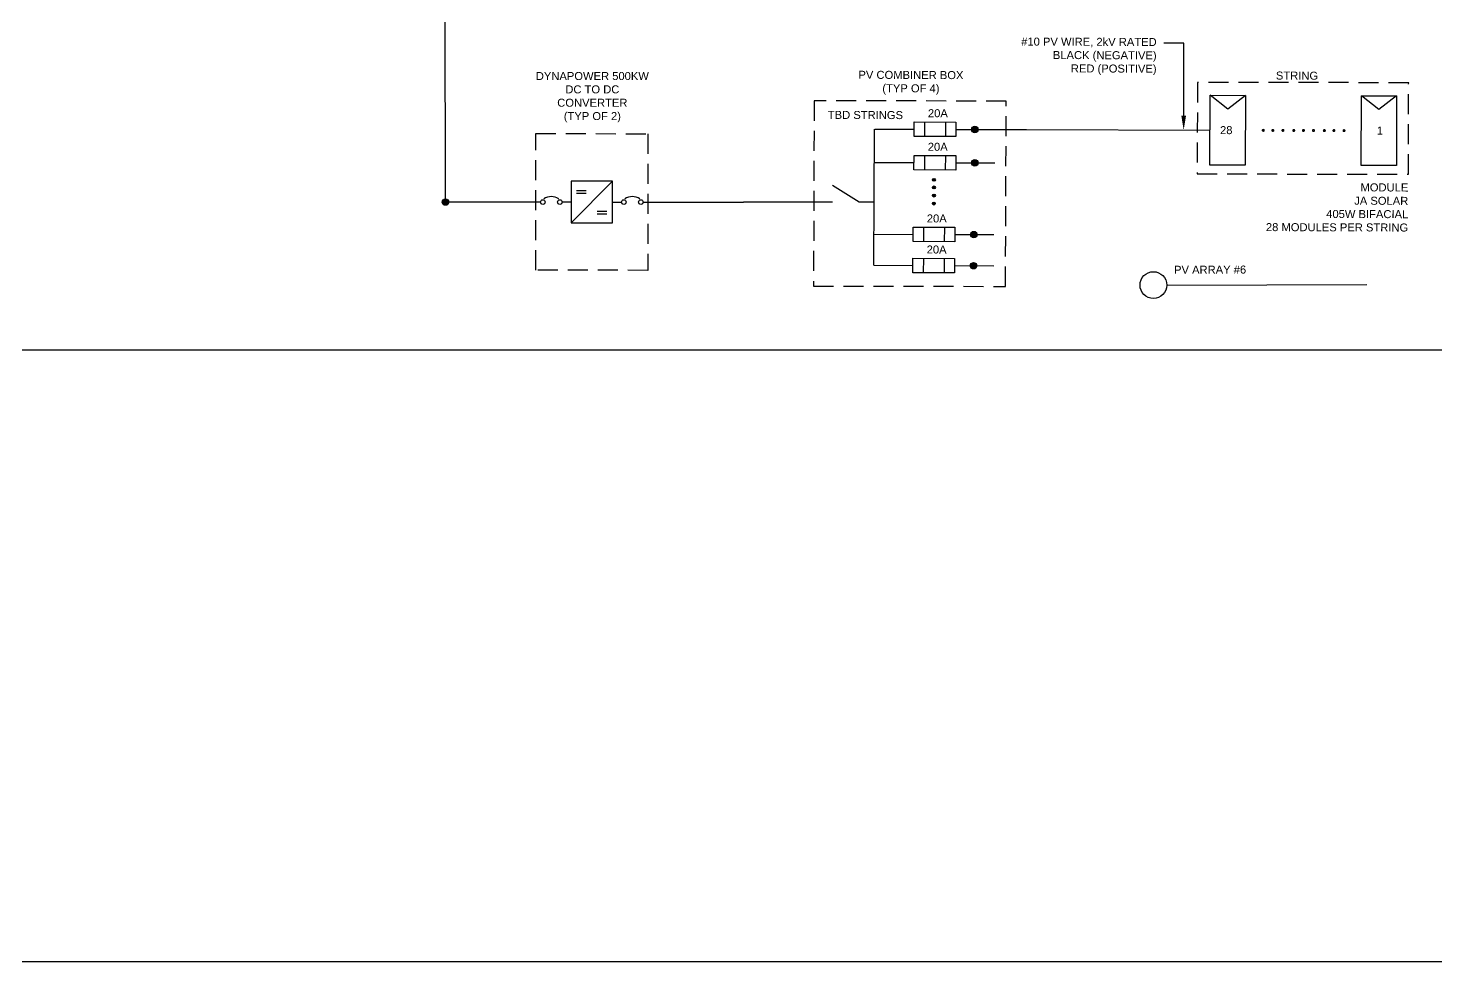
# Model space of a CAD drawing. Extents: x -18 to 267, y -48 to 249.
# Drawn here: x 121.56 to 139.15, y -8.99 to 2.67 of the extents above; entities that cross this region are included whole.
import ezdxf
from ezdxf import colors
from ezdxf.entities.mleader import LeaderData, LeaderLine
from ezdxf.enums import TextEntityAlignment as Align
from ezdxf.math import Vec2, Vec3

# ---------------------------------------------------------------- set-up
doc = ezdxf.new("R2010")
doc.units = 0
doc.header["$MEASUREMENT"] = 0
doc.linetypes.add('DASHED2', pattern=[0.375, 0.25, -0.125])
doc.layers.add('A-ANNO-NOTE', color=131, linetype='Continuous', lineweight=30)
for name, color, linetype in [('DETL-MDLN', 4, 'Continuous'), ('E-EQUIP INVERTER', 241, 'Continuous'), ('E-TEXT', 7, 'Continuous'), ('G-ANNO-TEXT', 1, 'Continuous')]:
    doc.layers.add(name, color=color, linetype=linetype)
doc.layers.add('G-NPLT', color=67, linetype='Continuous', plot=False)
doc.styles.add('NEI-A', font='arial.ttf')

msp = doc.modelspace()

# ---------------------------------------------------------------- hatches: boundary and pattern name
at = {"layer": 'DETL-MDLN', "transparency": 33554687}
h = msp.add_hatch(color=256, dxfattribs=at)
h.dxf.hatch_style = 1
h.paths.add_polyline_path([(133.346, 1.409, -1), (133.427, 1.409, -1)])
h = msp.add_hatch(color=256, dxfattribs=at)
h.dxf.hatch_style = 1
h.paths.add_polyline_path([(133.344, 0.991, -1), (133.425, 0.99, -1)])
h = msp.add_hatch(color=256, dxfattribs=at)
h.dxf.hatch_style = 1
h.paths.add_polyline_path([(132.855, 0.779, -1), (132.896, 0.779, -1)])
h = msp.add_hatch(color=256, dxfattribs=at)
h.dxf.hatch_style = 1
h.paths.add_polyline_path([(132.855, 0.685, -1), (132.895, 0.685, -1)])
h = msp.add_hatch(color=256, dxfattribs=at)
h.dxf.hatch_style = 1
h.paths.add_polyline_path([(126.773, 0.542, 1), (126.773, 0.461, 1)])
h = msp.add_hatch(color=256, dxfattribs=at)
h.dxf.hatch_style = 1
h.paths.add_polyline_path([(132.854, 0.583, -1), (132.895, 0.583, -1)])
h = msp.add_hatch(color=256, dxfattribs=at)
h.dxf.hatch_style = 1
h.paths.add_polyline_path([(132.854, 0.483, -1), (132.895, 0.483, -1)])
h = msp.add_hatch(color=256, dxfattribs=at)
h.dxf.hatch_style = 1
h.paths.add_polyline_path([(133.332, 0.095, -1), (133.413, 0.095, -1)])
h = msp.add_hatch(color=256, dxfattribs=at)
h.dxf.hatch_style = 1
h.paths.add_polyline_path([(133.33, -0.293, -1), (133.412, -0.293, -1)])

# ---------------------------------------------------------------- linework, layer by layer
at = {"layer": 'A-ANNO-NOTE'}
msp.add_line((135.784, -0.534), (138.282, -0.527), dxfattribs=at)
msp.add_circle((135.617, -0.535), 0.167, dxfattribs=at)
at = {"layer": 'DETL-MDLN', "transparency": 33554687}
for p, q in [((136.547, 1.664), (136.327, 1.835)), ((136.767, 1.833), (136.547, 1.664)), ((138.435, 1.658), (138.216, 1.829)), ((138.656, 1.827), (138.435, 1.658)), ((132.758, 1.502), (132.758, 1.322)), ((133.02, 1.501), (133.019, 1.321)), ((132.756, 1.084), (132.756, 0.903)), ((133.018, 1.083), (133.017, 0.902)), ((128.861, 0.761), (128.344, 0.242)), ((128.412, 0.647), (128.532, 0.647)), ((128.412, 0.612), (128.532, 0.612)), ((128.342, 0.502), (128.23, 0.502)), ((128.342, 0.502), (128.23, 0.502)), ((128.67, 0.388), (128.79, 0.388)), ((128.67, 0.353), (128.79, 0.353)), ((128.861, 0.502), (128.973, 0.502)), ((132.744, 0.188), (132.744, 0.008)), ((133.006, 0.188), (133.005, 0.007)), ((132.743, -0.2), (132.742, -0.381)), ((133.004, -0.201), (133.004, -0.381))]:
    msp.add_line(p, q, dxfattribs=at)
at = {"layer": 'DETL-MDLN'}
for points in [[(126.773, 0.502), (126.743, 17.96)], [(127.96, 0.502), (126.773, 0.502)], [(129.241, 0.502), (130.495, 0.502)], [(131.607, 0.501), (130.495, 0.502)]]:
    msp.add_lwpolyline(points, dxfattribs=at)
at = {"layer": 'DETL-MDLN', "transparency": 33554687}
for points in [[(136.767, 1.833), (136.765, 0.963), (136.324, 0.964), (136.327, 1.835)], [(138.656, 1.827), (138.653, 0.957), (138.213, 0.958), (138.216, 1.829)], [(133.149, 1.32), (132.628, 1.322), (132.628, 1.503), (133.15, 1.501)], [(133.147, 0.902), (132.626, 0.903), (132.627, 1.084), (133.148, 1.082)], [(128.344, 0.242), (128.861, 0.242), (128.861, 0.761), (128.344, 0.761)], [(133.135, 0.006), (132.614, 0.008), (132.615, 0.189), (133.136, 0.187)], [(133.133, -0.382), (132.612, -0.38), (132.613, -0.199), (133.134, -0.201)]]:
    msp.add_lwpolyline(points, close=True, dxfattribs=at)
for points in [[(132.129, 1.414), (132.122, -0.288)], [(132.138, 1.414), (132.628, 1.412)], [(133.149, 1.41), (134.033, 1.407)], [(134.033, 1.407), (136.326, 1.4)], [(132.136, 0.996), (132.626, 0.994)], [(133.147, 0.991), (133.635, 0.99)], [(132.134, 0.5), (131.943, 0.501), (131.607, 0.708)], [(132.124, 0.1), (132.614, 0.098)], [(133.135, 0.096), (133.623, 0.095)], [(132.123, -0.288), (132.613, -0.29)], [(133.134, -0.292), (133.622, -0.294)]]:
    msp.add_lwpolyline(points, dxfattribs=at)
at = {"layer": 'DETL-MDLN', "transparency": 33554687, "const_width": 0.0193}
for points in [[(136.98, 1.398, 1), (136.999, 1.397, 1)], [(137.1, 1.397, 1), (137.119, 1.397, 1)], [(137.226, 1.397, 1), (137.245, 1.397, 1)], [(137.361, 1.396, 1), (137.38, 1.396, 1)], [(137.482, 1.396, 1), (137.501, 1.396, 1)], [(137.607, 1.396, 1), (137.627, 1.395, 1)], [(137.743, 1.395, 1), (137.762, 1.395, 1)], [(137.863, 1.395, 1), (137.882, 1.395, 1)], [(137.989, 1.394, 1), (138.008, 1.394, 1)]]:
    msp.add_lwpolyline(points, format="xyb", close=True, dxfattribs=at)
at = {"layer": 'DETL-MDLN', "transparency": 33554687}
for points in [[(132.893, 0.779, -1), (132.857, 0.779, -1)], [(132.893, 0.685, -1), (132.857, 0.685, -1)], [(132.893, 0.583, -1), (132.856, 0.583, -1)], [(132.892, 0.483, -1), (132.856, 0.483, -1)]]:
    msp.add_lwpolyline(points, format="xyb", close=True, dxfattribs=at)
for centre, radius in [((133.386, 1.409), 0.0407), ((133.385, 0.991), 0.0407), ((126.773, 0.502), 0.0407), ((127.989, 0.502), 0.0287), ((128.202, 0.502), 0.0287), ((129.001, 0.502), 0.0287), ((129.214, 0.502), 0.0287), ((133.373, 0.095), 0.0407), ((133.371, -0.293), 0.0407)]:
    msp.add_circle(centre, radius, dxfattribs=at)
for centre in [(128.095, 0.399), (129.108, 0.399)]:
    msp.add_arc(centre, 0.172, 57.1187, 122.8813, dxfattribs=at)
at = {"layer": 'E-EQUIP INVERTER', "linetype": 'DASHED2'}
for points in [[(136.168, 1.996), (136.164, 0.854), (138.802, 0.85), (138.806, 1.992)], [(131.379, 1.766), (131.371, -0.547), (133.77, -0.551), (133.778, 1.763)], [(129.3, 1.355), (129.3, -0.351), (127.901, -0.348), (127.901, 1.358)]]:
    msp.add_lwpolyline(points, close=True, dxfattribs=at)
at = {"layer": 'E-TEXT'}
msp.add_lwpolyline([(58.596, 35.907), (151.836, 35.907), (151.836, -8.987), (58.596, -8.987)], close=True, dxfattribs=at)
at = {"layer": 'G-NPLT'}
msp.add_lwpolyline([(111.828, 21.104), (143.45, 21.104), (143.45, -1.348), (111.828, -1.348)], close=True, dxfattribs=at)

# ---------------------------------------------------------------- texts
at = {"layer": 'G-ANNO-TEXT', "style": 'NEI-A'}
for s, p in [('STRING', (137.147, 2.032)), ('TBD STRINGS', (131.55, 1.541))]:
    msp.add_text(s, height=0.1, rotation=359.8183, dxfattribs=at).set_placement(p)
at = {"layer": 'G-ANNO-TEXT', "transparency": 33554687, "style": 'NEI-A'}
for p in [(133.049, 1.611), (133.047, 1.192), (133.035, 0.297), (133.033, -0.091)]:
    msp.add_text('20A', height=0.1, rotation=359.8183, dxfattribs=at).set_placement(p, align=Align.MIDDLE_RIGHT)
at = {"layer": 'G-ANNO-TEXT', "insert": (128.608, 1.811), "char_height": 0.1, "attachment_point": 5, "style": 'NEI-A'}
msp.add_mtext_dynamic_manual_height_columns('DYNAPOWER 500KW DC TO DC CONVERTER\\P(TYP OF 2)', width=1.41205, gutter_width=0.469, heights=[0], dxfattribs=at)
at = {"layer": 'G-ANNO-TEXT', "char_height": 0.1, "rotation": 359.8183, "style": 'NEI-A'}
for s, width, insert, attachment_point in [('PV COMBINER BOX\\P(TYP OF 4)', 1.91901, (132.588, 1.991), 5), ('MODULE\\PJA SOLAR\\P405W BIFACIAL \\P28 MODULES PER STRING', 2.80406, (138.801, 0.433), 6)]:
    msp.add_mtext_dynamic_manual_height_columns(s, width=width, gutter_width=0.469, heights=[0], dxfattribs=dict(at, insert=insert, attachment_point=attachment_point))
at = {"layer": 'G-ANNO-TEXT', "transparency": 33554687, "char_height": 0.1, "attachment_point": 3, "rotation": 359.8183, "style": 'NEI-A'}
for s, width, insert in [('28', 0.14086, (136.605, 1.45)), ('1', 0.04973, (138.486, 1.444))]:
    msp.add_mtext_dynamic_manual_height_columns(s, width=width, gutter_width=0.469, heights=[0], dxfattribs=dict(at, insert=insert))
at = {"layer": 'G-ANNO-TEXT', "lineweight": 9, "insert": (135.875, -0.294), "char_height": 0.1, "width": 2.8441, "attachment_point": 1, "rotation": 0.1817, "line_spacing_factor": 0.968724, "style": 'NEI-A'}
msp.add_mtext('{\\fArial|b0|i0|c0|p34;PV ARRAY #6}', dxfattribs=at)

# ---------------------------------------------------------------- leaders
at = {"layer": 'G-ANNO-TEXT'}
ml = msp.add_multileader_mtext('Standard', dxfattribs=at)
ml.set_content('\\A1;{\\C256;#10 PV WIRE, 2kV RATED\\PBLACK (NEGATIVE) \\PRED (POSITIVE)}', color=7, style='NEI-A')
ml.set_leader_properties()
ml.build(insert=Vec2(0, 0))
ml.multileader.update_dxf_attribs({"dogleg_length": 0.25, "arrow_head_size": 0.18})
ctx = ml.context
ctx.base_point, ctx.char_height, ctx.arrow_head_size, ctx.landing_gap_size, ctx.plane_origin, ctx.plane_x_axis, ctx.plane_y_axis = Vec3(133.885, 2.491), 0.1, 0.18, 0.09, Vec3(134.334, 1.021), Vec3(0.999995, -0.003171), Vec3(0.003171, 0.999995)
ctx.text_align_type = 2
notes = []
notes.append((ctx, [(0, (1, 1, 0), (135.998, 2.485), (-0.999995, 0.003171), 0.25, [(0, [(135.995, 1.401)], 0, [])])]))
ctx.mtext.insert, ctx.mtext.text_direction, ctx.mtext.rotation, ctx.mtext.width, ctx.mtext.alignment, ctx.mtext.flow_direction = Vec3(135.658, 2.551), Vec3(0.999995, -0.003171), 6.280015, 1.74418, 3, 5
for ctx, leaders in notes:
    for number, flags, end, landing, length, lines in leaders:
        leader = LeaderData()
        leader.index, (leader.has_last_leader_line, leader.has_dogleg_vector, leader.attachment_direction) = number, flags
        leader.last_leader_point, leader.dogleg_vector, leader.dogleg_length = Vec3(end), Vec3(landing), length
        for number, points, colour, breaks in lines:
            line = LeaderLine()
            line.index, line.vertices, line.color, line.breaks = number, Vec3.list(points), colors.encode_raw_color(colour), breaks
            leader.lines.append(line)
        ctx.leaders.append(leader)

doc.saveas('drawing.dxf')
